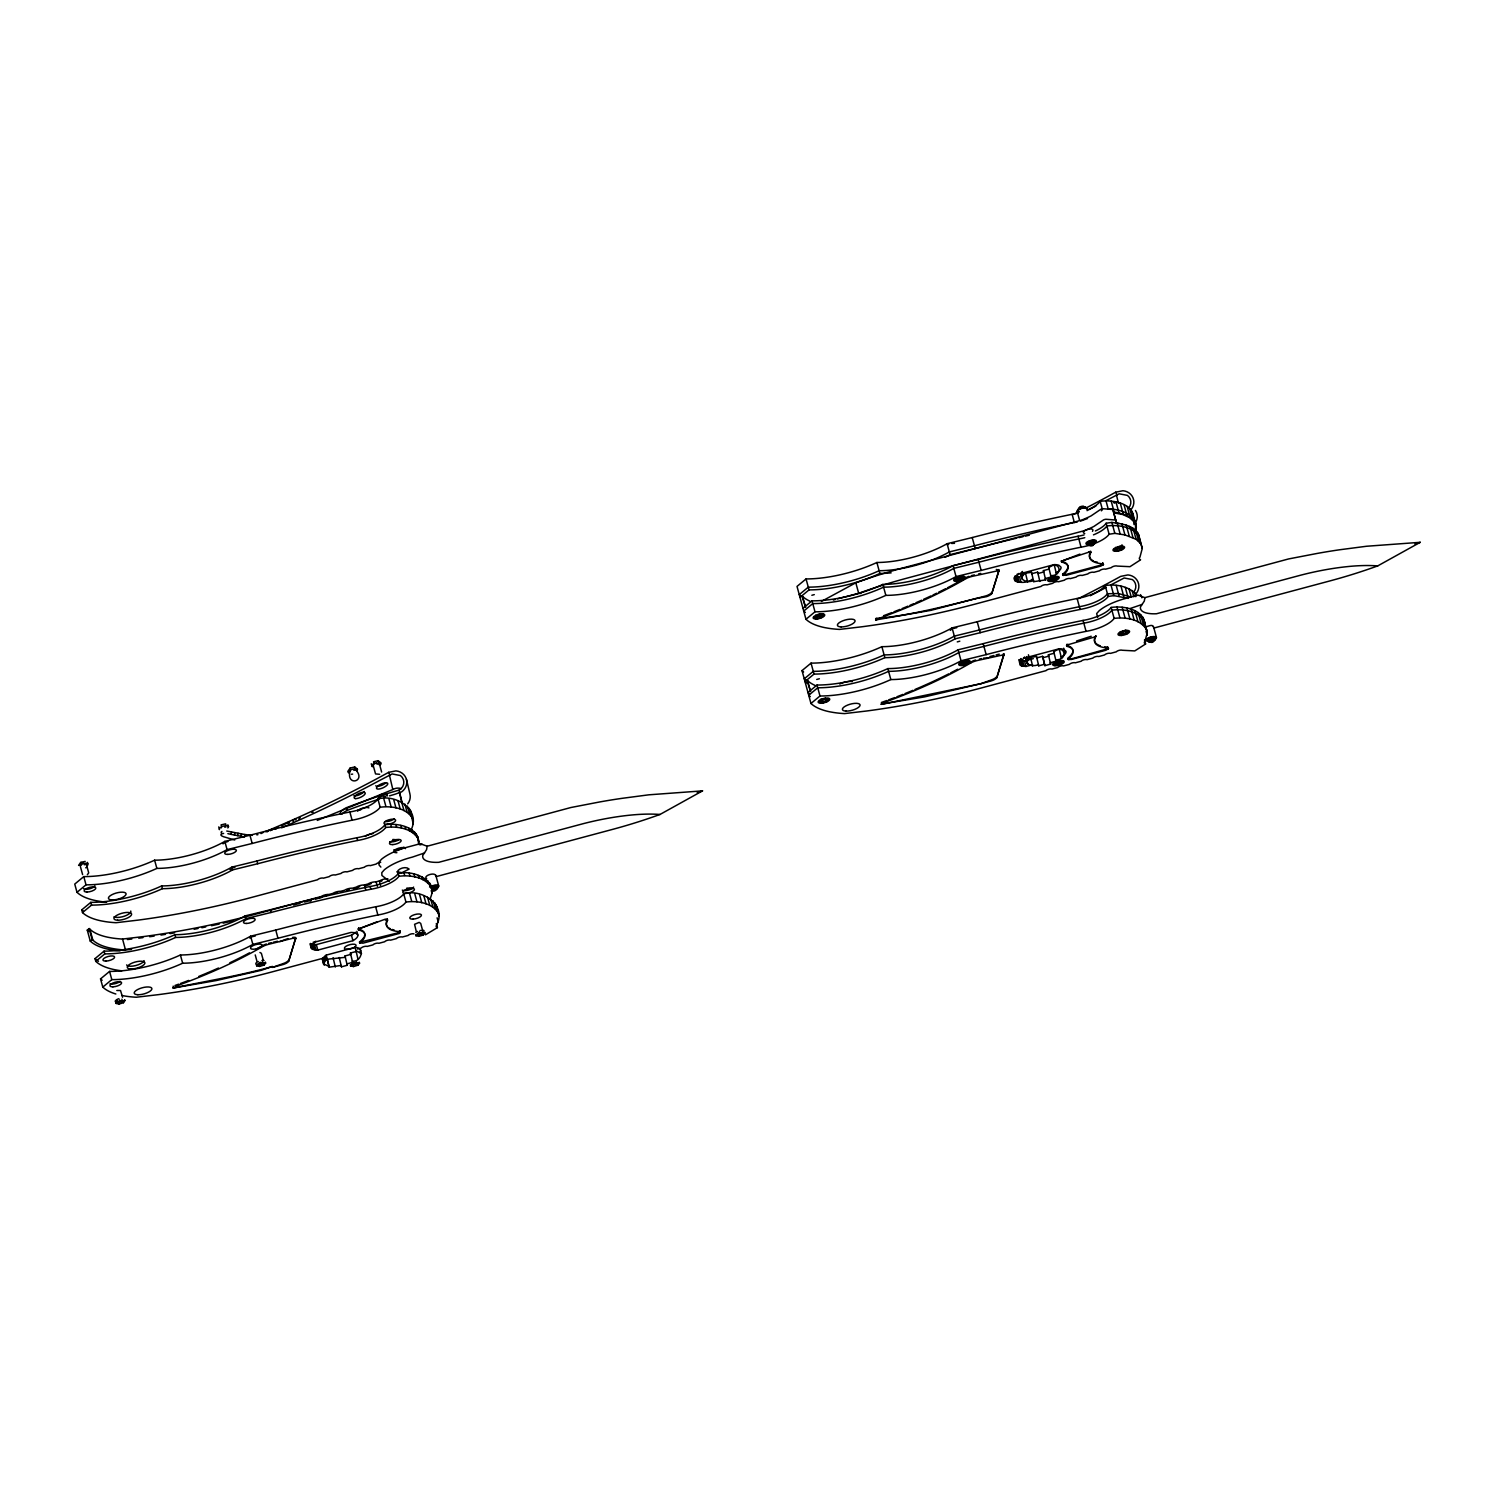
<?xml version="1.0" encoding="UTF-8"?>
<svg xmlns="http://www.w3.org/2000/svg" width="1495" height="1495" viewBox="0 0 1495 1495"><rect width="100%" height="100%" fill="white"/><g stroke="black" fill="none" stroke-linecap="round" stroke-linejoin="round"><path stroke-width="1.5" d="M358.52 929.89L358.763 927.909L358.52 929.89A30.928 10.82 -15.2 0 1 359.678 942.896L363.005 943.158L397.707 933.87C402.304 933.833 397.913 928.75 400.324 932.095M1103.497 564.475L1102.488 563.783A37.45 13.1 -15.2 0 1 1090.21 553.841L1090.939 552.16L1088.547 552.272L1063.468 560.419L1061.693 562.083A30.928 10.82 -15.2 0 1 1062.87 575.07L1066.178 575.332L1100.899 566.044L1103.497 564.475L1102.488 563.783M1096.022 636.571L1068.476 644.607L1066.682 646.27A30.928 10.82 -15.2 0 1 1067.86 659.258L1071.168 659.519L1105.889 650.232L1108.486 648.662L1107.496 647.97A37.45 13.1 -15.2 0 1 1095.2 638.029L1095.779 635.693M410.751 830.398A8.652 3.027 -15.2 0 1 410.994 830.117C421.198 809.972 396.082 793.602 377.917 799.021A25.303 8.858 -15.2 0 1 349.849 811.972A685.401 239.91 -15.2 0 0 249.945 835.238L224.829 841.386A60.529 21.192 -15.2 0 1 154.62 860.186A69.2 24.219 -15.2 0 1 83.776 876.612L74.75 884.087L76.993 892.309A102.295 35.805 -15.2 0 0 96.147 900.7L99.474 901.298A102.295 35.805 -15.2 0 0 106.668 902.176M418.077 838.994L418.712 844.469C420.058 827.277 397.988 822.605 384.925 824.773A25.303 8.858 -15.2 0 1 356.856 837.742A685.401 239.91 -15.2 0 0 256.953 860.989L231.837 867.137A60.529 21.192 -15.2 0 1 161.628 885.937A69.2 24.219 -15.2 0 1 90.784 902.363L81.758 909.857L82.505 912.585A102.295 35.805 -15.2 0 0 101.66 920.976L104.986 921.574A102.295 35.805 -15.2 0 0 116.031 922.714L138.157 920.116A335.889 117.563 -15.2 0 0 253.16 897L317.594 879.751A3.345 1.177 -15.2 0 1 320.36 878.294A3.345 1.177 -15.2 0 1 323.443 878.182L329.292 876.612A3.345 1.177 -15.2 0 1 332.077 875.173A3.345 1.177 -15.2 0 1 335.16 875.042L341.009 873.472A3.345 1.177 -15.2 0 1 343.775 872.033A3.345 1.177 -15.2 0 1 346.877 871.903L352.727 870.333A3.345 1.177 -15.2 0 1 355.492 868.894A3.345 1.177 -15.2 0 1 358.576 868.782L364.444 867.212A3.345 1.177 -15.2 0 1 367.209 865.754A3.345 1.177 -15.2 0 1 370.293 865.642L376.142 864.073A3.345 1.177 -15.2 0 1 380.702 862.335M429.775 899.149C439.978 880.462 412.956 869.436 398.193 873.547A25.303 8.858 -15.2 0 1 370.125 886.498A685.401 239.91 -15.2 0 0 270.221 909.764L245.105 915.912A60.529 21.192 -15.2 0 1 174.896 934.711A69.2 24.219 -15.2 0 1 104.052 951.138L95.026 958.613L95.773 961.36A102.295 35.805 -15.2 0 0 114.928 969.75L118.254 970.348A102.295 35.805 -15.2 0 0 121.768 970.834M115.862 994.007A102.295 35.805 -15.2 0 1 102.781 987.111L100.539 978.889L109.584 971.414A69.2 24.219 -15.2 0 0 180.409 954.987A60.529 21.192 -15.2 0 0 250.618 936.188L275.753 930.039A685.401 239.91 -15.2 0 1 375.637 906.774A25.303 8.858 -15.2 0 0 403.706 893.823C421.889 888.404 446.986 904.774 436.783 924.919A8.652 3.027 -15.2 0 0 437.418 927.629L425.458 934.805M1133.229 518.298C1133.528 502.75 1111.925 499.61 1100.189 501.33A25.303 8.858 -15.2 0 1 1089.407 509.047M1135.565 523.773L1135.434 532.164M1136.2 529.267C1137.863 513.944 1119.998 509.384 1108.131 508.711L1105.908 500.489M1139.19 540.218C1140.517 532.164 1132.5 526.782 1125.679 525.063M1139.938 542.965C1140.236 527.399 1118.634 524.278 1106.898 525.997A25.303 8.858 -15.2 0 1 1093.462 534.855M1137.508 532.482L1142.273 548.441L1139.956 557.093A8.652 3.027 -15.2 0 0 1140.61 559.803L1129.977 566.68L1117.176 566.082A3.345 1.177 -15.2 0 0 1114.093 566.194A3.345 1.177 -15.2 0 0 1111.327 567.633L1105.459 569.203A3.345 1.177 -15.2 0 0 1102.376 569.333A3.345 1.177 -15.2 0 0 1099.61 570.772L1093.761 572.342A3.345 1.177 -15.2 0 0 1090.677 572.473A3.345 1.177 -15.2 0 0 1087.893 573.912L1082.044 575.482A3.345 1.177 -15.2 0 0 1078.96 575.594A3.345 1.177 -15.2 0 0 1076.176 577.051L1070.327 578.621A3.345 1.177 -15.2 0 0 1067.243 578.733A3.345 1.177 -15.2 0 0 1064.477 580.172L1058.61 581.742A3.345 1.177 -15.2 0 0 1055.526 581.873A3.345 1.177 -15.2 0 0 1052.76 583.312L1046.911 584.881A3.345 1.177 -15.2 0 0 1043.828 585.012A3.345 1.177 -15.2 0 0 1041.043 586.451L976.627 603.7A335.889 117.563 -15.2 0 1 861.606 626.816L839.499 629.414A102.295 35.805 -15.2 0 1 828.454 628.274L825.128 627.694A102.295 35.805 -15.2 0 1 805.954 619.285L797.022 586.414L806.048 578.939A69.2 24.219 -15.2 0 0 876.892 562.494A60.529 21.192 -15.2 0 0 947.101 543.713L972.217 537.546A685.401 239.91 -15.2 0 1 1072.121 514.299A25.303 8.858 -15.2 0 0 1078.082 513.028M1136.536 594.748C1129.061 586.208 1115.943 583.928 1105.179 585.517A25.303 8.858 -15.2 0 1 1077.11 598.486A685.401 239.91 -15.2 0 0 977.207 621.733L952.091 627.9A60.529 21.192 -15.2 0 1 881.882 646.681A69.2 24.219 -15.2 0 1 811.037 663.126L802.011 670.601L810.963 703.472A102.295 35.805 -15.2 0 0 830.117 711.882L833.444 712.461A102.295 35.805 -15.2 0 0 844.488 713.601L866.614 711.003A335.889 117.563 -15.2 0 0 981.617 687.887L1046.033 670.638A3.345 1.177 -15.2 0 1 1048.817 669.199A3.345 1.177 -15.2 0 1 1051.901 669.069L1057.75 667.499A3.345 1.177 -15.2 0 1 1060.534 666.06A3.345 1.177 -15.2 0 1 1063.618 665.929L1069.467 664.359A3.345 1.177 -15.2 0 1 1072.233 662.92A3.345 1.177 -15.2 0 1 1075.316 662.808L1081.184 661.238A3.345 1.177 -15.2 0 1 1083.95 659.781A3.345 1.177 -15.2 0 1 1087.033 659.669L1092.882 658.099A3.345 1.177 -15.2 0 1 1095.667 656.66A3.345 1.177 -15.2 0 1 1098.75 656.529L1104.599 654.96A3.345 1.177 -15.2 0 1 1107.384 653.521A3.345 1.177 -15.2 0 1 1110.467 653.39L1116.316 651.82A3.345 1.177 -15.2 0 1 1119.082 650.381A3.345 1.177 -15.2 0 1 1122.166 650.25L1134.78 650.923L1145.6 643.99A8.652 3.027 -15.2 0 1 1144.964 641.28L1147.282 632.609L1143.638 618.893M427.159 846.226L426.58 849.646L422.767 855.476A30.311 10.614 -15.2 0 0 438.764 862.316L583.461 823.614A121.357 42.477 -15.2 0 1 631.862 814.981A102.221 35.787 -15.2 0 1 660.005 814.457L702.538 790.874L648.849 794.817L622.107 798.33A245.516 85.944 -15.2 0 0 599.495 801.993L570.866 807.524L427.159 846.226L420.301 843.703L409.462 846.6A35.712 12.502 -15.2 0 0 381.543 859.214L378.945 862.129L379.02 864.951L380.87 867.1M1144.89 597.645L1144.31 601.083L1140.479 606.914A30.311 10.614 -15.2 0 0 1156.495 613.754L1301.192 575.052A121.357 42.477 -15.2 0 1 1349.593 566.399A102.221 35.787 -15.2 0 1 1377.736 565.895L1420.25 542.311L1366.561 546.254L1339.819 549.749A245.516 85.944 -15.2 0 0 1317.207 553.43L1288.578 558.943L1144.89 597.645L1138.031 595.141L1127.174 598.037A35.712 12.502 -15.2 0 0 1099.274 610.651L1096.657 613.567L1097.666 617.435M397.184 872.052C398.361 868.259 406.023 866.128 408.901 868.913M278.051 827.314L269.343 830.323M231.463 831.949L244.788 834.509L244.451 836.938L231.146 834.378L231.463 831.949L226.735 831.033M234.435 835.051L234.771 832.622M237.761 835.705L238.097 833.276M241.106 836.322L241.424 833.892M435.662 875.603C434.858 871.753 422.468 875.995 426.673 878.649M1090.584 544.909A4.41 1.551 -15.2 0 1 1087.519 543.376A4.41 1.551 -15.2 0 1 1094.172 541.283A4.41 1.551 -15.2 0 1 1093.779 543.9L1093.985 543.414A3.438 1.196 -15.2 0 0 1093.555 541.713A3.438 1.196 -15.2 0 0 1088.846 542.947A3.438 1.196 -15.2 0 0 1089.201 544.61L1092.396 544.685M1153.392 627.022C1152.327 622.144 1142.685 630.684 1145.039 624.405C1143.376 608.951 1123.549 605.681 1111.14 607.437A25.303 8.858 -15.2 0 1 1083.071 620.406A685.401 239.91 -15.2 0 0 983.168 643.654L958.052 649.82A60.529 21.192 -15.2 0 1 887.843 668.601A69.2 24.219 -15.2 0 1 816.999 685.046L807.973 692.521A102.295 35.805 -15.2 0 0 809.58 693.904M416.208 931.198L414.582 924.321L419.179 922.378L420.712 923.424L422.935 931.628M295.804 819.989L296.01 818.924L292.534 820.4L293.468 821.895M324.34 965.135L322.453 959.528L326.172 955.118L355.062 947.381C365.733 947.213 360.986 962.892 352.278 960.986L352.652 962.369L346.877 963.901L347.251 965.284L341.477 966.817L341.103 965.452L329.18 967.172L327.106 958.538L323.425 963.752L328.993 966.499M1021.832 578.397L1020.861 574.173L1022.393 571.482L1023.327 574.921C1017.889 580.826 1030.447 583.274 1033.363 580.266L1033.736 581.648L1045.659 579.91L1043.417 570.604L1049.191 569.053L1048.817 567.689C1059.936 558.85 1063.898 576.08 1050.686 575.631L1051.06 576.995L1045.285 578.546L1045.659 579.91M1027.663 661.07C1024.337 659.837 1026.803 653.988 1027.214 660.584M358.763 928.937L385.131 919.219L387.373 919.033L387.037 921.667A37.45 13.1 -15.2 0 0 399.315 931.609M288.628 961.36L295.767 937.888L288.628 961.36A7.755 2.71 -15.2 0 1 283.34 964.481L272.464 967.396M991.559 592.655A7.755 2.71 -15.2 0 1 986.289 595.776L975.413 598.691L986.532 596.654A7.755 2.71 -15.2 0 0 991.802 593.534L998.959 570.081L996.287 569.464M991.802 593.534L998.996 570.529L972.554 576.285A11.979 4.186 -15.2 0 0 966.275 578.453A245.105 85.794 -15.2 0 1 883.825 616.575L875.771 619.92L930.918 610.352L975.525 598.654M980.645 683.757L991.521 680.842A7.755 2.71 -15.2 0 0 996.791 677.721L1003.874 653.969M996.791 677.721L1003.986 654.717L977.543 660.472A11.979 4.186 -15.2 0 0 971.264 662.64A245.105 85.794 -15.2 0 1 888.815 700.763L880.817 704.201L924.751 696.857L980.851 683.701L881.545 704.369M876.369 618.313C904.232 616.688 944.784 606.409 975.618 598.635M359.921 952.689L360.631 950.129M1027.532 660.005C1024.449 665.985 1035.699 666.695 1038.352 664.453L1038.726 665.836L1044.5 664.285L1042.632 656.342L1036.857 657.875L1036.483 656.511L1030.522 657.37L1027.532 660.005L1026.617 656.585M1095.742 635.823L1094.975 637.15A37.45 13.1 -15.2 0 0 1100.32 645.84M397.128 871.828L401.931 872.669L408.77 869.286M435.792 889.319L435.026 888.123L431.849 889.282M1089.276 544.423L1093.985 543.414M1061.244 560.849L1061.562 561.971L1062.197 560.961M115.862 1002.491L117.414 1000.529L116.124 1003.444L119.058 1004.061L123.543 1002.696L124.832 999.781L123.281 1001.725L115.862 1002.491L116.124 1003.444M256.692 965.826L258.224 963.864L262.709 962.5L265.643 963.116L264.092 965.079L259.607 966.424L256.692 965.826L256.43 964.873L263.83 964.107L265.381 962.145L265.643 963.116M350.596 965.938L352.147 963.976L356.632 962.63L359.548 963.229L358.015 965.191L353.53 966.555L350.596 965.938L350.335 964.985L357.753 964.219L359.286 962.257L359.548 963.229M415.946 935.739L417.497 933.777L421.982 932.413L424.916 933.029L423.365 934.992L418.88 936.337L415.946 935.739L415.685 934.786L423.104 934.02L424.655 932.058L424.916 933.029M814.532 618.089L816.083 616.127L820.568 614.763L823.502 615.379L821.951 617.342L817.466 618.687L814.532 618.089L814.27 617.136L821.689 616.37L823.24 614.408L817.914 614.538M819.279 701.323L822.213 701.921L826.679 700.557L828.23 698.595L828.492 699.567L826.941 701.529L822.474 702.874L819.54 702.276L820.83 699.361L823.166 699.679M819.54 702.276L821.091 700.314L825.558 698.95L828.492 699.567M955.099 580.471L956.37 577.537L955.099 580.471L958.033 581.069L962.5 579.705L964.051 577.743L960.855 576.192L958.725 577.874M954.838 579.499L957.772 580.116L962.238 578.752L963.789 576.79M960.089 664.658L961.378 661.724L960.089 664.658L967.508 663.892L968.779 660.977L965.845 660.379L969.04 661.93M1049.004 580.583L1050.294 577.668L1049.004 580.583L1051.938 581.181L1056.423 579.836L1057.974 577.874L1054.779 576.304L1052.63 577.986M1048.743 579.63L1051.676 580.228L1056.161 578.864L1057.712 576.902M1114.354 550.384L1115.905 548.422L1120.39 547.058L1123.324 547.656L1121.773 549.618L1117.288 550.982L1114.354 550.384L1114.093 549.413L1121.512 548.665L1123.063 546.703L1123.324 547.656M1053.994 664.77L1055.283 661.855L1053.994 664.77L1056.928 665.368L1061.413 664.023L1062.702 661.089M1119.363 634.571L1120.633 631.637L1119.363 634.571L1126.763 633.805L1128.052 630.89L1125.118 630.292L1128.314 631.843M1119.101 633.6L1122.035 634.216L1126.501 632.852L1128.052 630.89M298.832 818.961L300.159 817.728M424.543 852.954L412.321 857.121A35.712 12.502 -15.2 0 0 384.402 869.735L381.804 872.65L381.898 875.472L389.335 881.265M1142.255 604.391L1130.033 608.558M1023.327 574.921L1025.514 573.183L1031.475 572.323L1031.849 573.688L1037.623 572.155L1037.997 573.519L1043.79 571.968L1043.417 570.604M85.196 861.4L80.637 862.465L78.581 865.437M357.193 768.878L354.707 766.972L350.148 768.038L348.092 770.99M387.242 794.649L385.019 793.696L380.459 794.761L378.403 797.732M76.993 892.309L86.019 884.834A69.2 24.219 -15.2 0 0 156.863 868.408A60.529 21.192 -15.2 0 0 227.072 849.608L252.188 843.46A685.401 239.91 -15.2 0 1 352.091 820.194A25.303 8.858 -15.2 0 0 380.16 807.225C391.391 805.749 406.789 807.861 412.751 818.868M82.505 912.585L91.531 905.11A69.2 24.219 -15.2 0 0 162.376 888.684A60.529 21.192 -15.2 0 0 232.585 869.884L257.701 863.736A685.401 239.91 -15.2 0 1 357.604 840.47A25.303 8.858 -15.2 0 0 385.673 827.501C396.904 826.025 412.302 828.137 418.264 839.144L417.516 836.396M119.936 950.951A102.295 35.805 -15.2 0 1 112.742 950.072L109.415 949.474A102.295 35.805 -15.2 0 1 90.261 941.084L87.271 930.133L89.158 928.563L91.457 930.544A99.455 34.815 -15.2 0 0 108.518 937.365L111.751 937.944A99.81 34.946 -15.2 0 0 122.553 939.047L143.613 936.561A333.31 116.666 -15.2 0 0 257.775 913.613L321.07 896.551A5.999 2.093 -15.2 0 1 329.031 894.421L332.768 893.431A5.999 2.093 -15.2 0 1 340.748 891.282L344.485 890.291A5.999 2.093 -15.2 0 1 352.465 888.161L356.202 887.152A5.999 2.093 -15.2 0 1 364.182 885.021L367.919 884.012A5.999 2.093 -15.2 0 1 375.88 881.882L379.618 880.891A5.999 2.093 -15.2 0 1 387.597 878.742L387.878 878.78M90.261 941.084L92.148 939.533L89.158 928.563M95.773 961.36L104.799 953.885A69.2 24.219 -15.2 0 0 175.644 937.44A60.529 21.192 -15.2 0 0 245.853 918.659L270.969 912.492A685.401 239.91 -15.2 0 1 370.872 889.245A25.303 8.858 -15.2 0 0 398.941 876.276C410.172 874.799 425.57 876.911 431.532 887.918M102.781 987.111L111.807 979.636A69.2 24.219 -15.2 0 0 182.652 963.21A60.529 21.192 -15.2 0 0 252.861 944.41L277.977 938.262A685.401 239.91 -15.2 0 1 377.88 914.996A25.303 8.858 -15.2 0 0 405.949 902.046C417.18 900.569 432.578 902.681 438.54 913.669M799.993 597.365L809.038 589.89A69.2 24.219 -15.2 0 0 879.864 573.463A60.529 21.192 -15.2 0 0 891.169 572.847M802.983 608.334L812.009 600.859A69.2 24.219 -15.2 0 0 882.854 584.414A60.529 21.192 -15.2 0 0 953.062 565.633L978.179 559.466A685.401 239.91 -15.2 0 1 1078.082 536.219A25.303 8.858 -15.2 0 0 1084.043 534.948M805.954 619.285L814.999 611.81A69.2 24.219 -15.2 0 0 885.825 595.384A60.529 21.192 -15.2 0 0 956.034 576.584L981.168 570.436A685.401 239.91 -15.2 0 1 1081.053 547.17A25.303 8.858 -15.2 0 0 1089.986 545.077M1125.286 587.423L1128.258 598.374L1113.868 595.627L1108.169 596.486A25.303 8.858 -15.2 0 1 1080.081 609.437A685.401 239.91 -15.2 0 0 980.197 632.703L955.062 638.851A60.529 21.192 -15.2 0 1 884.853 657.65A69.2 24.219 -15.2 0 1 814.028 674.077L805.001 681.552A102.295 35.805 -15.2 0 0 806.609 682.935M810.963 703.472L819.989 695.997A69.2 24.219 -15.2 0 0 890.833 679.571A60.529 21.192 -15.2 0 0 961.042 660.771L986.158 654.623A685.401 239.91 -15.2 0 1 1086.061 631.357A25.303 8.858 -15.2 0 0 1114.13 618.407C1125.361 616.93 1140.76 619.042 1146.721 630.03M354.988 795.938L355.997 795.116A6.186 2.13 -24.3 0 1 362.855 792.275L363.958 792.331A6.017 2.074 -24.3 0 1 364.201 794.985L363.192 795.807A6.186 2.13 -24.3 0 1 356.315 798.592L355.231 798.61M385.99 782.707L384.981 783.529A6.186 2.13 -24.3 0 1 378.104 786.314L377.02 786.314A6.017 2.074 -24.3 0 1 375.806 785.735M1080.025 507.926L1079.876 509.047M1080.586 521.064L1087.556 518.503M1092.49 531.36C1095.872 525.904 1078.269 531.08 1084.753 533.603M359.585 942.28L397.483 932.992L399.987 931.03M1061.45 561.204A30.928 10.82 -15.2 0 1 1062.627 574.192L1065.935 574.454L1100.656 565.166L1102.955 563.073M1068.364 659.706L1105.646 649.353L1108.262 647.802L1107.253 647.092A37.45 13.1 -15.2 0 1 1104.693 646.812M266.914 831.986L268.035 831.145M1068.476 644.607L1066.944 644.27L1066.944 645.298M821.39 601.438L855.813 582.788A206.142 72.152 -15.2 0 1 903.615 567.764L1081.352 520.185A50.55 17.697 -15.2 0 0 1091.051 515.906L1100.75 509.328A3.644 1.271 -15.2 0 1 1103.011 508.73L1112.915 509.515L1116.578 523.343L1119.101 523.437M173.177 986.139L173.383 988.008L216.569 980.496L261.307 970.311L272.445 966.461C240.919 975.6 202.161 981.823 173.383 988.008M296.01 938.767L292.927 938.243L269.362 944.111A11.979 4.186 -15.2 0 0 263.101 946.279A245.105 85.794 -15.2 0 1 180.652 984.401L172.915 987.971M87.345 874.706L88.71 872.949L86.448 864.54M1082.941 507.627C1086.716 504.955 1076.849 506.655 1080.044 508.244M389.541 795.863A211.86 74.152 -15.2 0 1 394.661 794.35L401.613 791.883A12.465 11.68 -13.3 0 0 395.895 770.878L388.663 772.336L378.235 777.998A440.651 151.836 -24.3 0 1 269.362 829.987L265.12 831.743M383.692 794.686A211.86 74.152 -15.2 0 1 399.053 790.126L399.501 789.921A9.512 8.914 -13.3 0 0 400.436 775.55L392.138 773.943L379.394 780.577A440.651 151.836 -24.3 0 1 281.658 827.819M1131.323 509.234A12.465 11.68 -13.3 0 0 1122.932 490.734L1115.718 492.191L1105.272 497.872A440.651 151.836 -24.3 0 1 1085.875 508.076M1106.431 500.433L1119.176 493.798L1127.473 495.406A9.512 8.914 -13.3 0 1 1128.725 507.87M1111.439 584.62L1124.165 577.986L1132.481 579.593A9.512 8.914 -13.3 0 1 1133.715 592.057M263.008 832.622L261.008 833.575M272.408 829.594L271.23 830.155A4.934 1.701 -24.3 0 0 270.184 830.734M86.803 867.287L85.701 867.81M814.289 594.618L811.841 595.272M819.372 678.749L816.718 679.477M959.809 641.187L957.267 641.897M1080.493 507.665L1084.211 507.459M289.488 821.689L281.789 825.838M317.258 820.419L392.83 789.528A9.512 8.914 -13.3 0 1 401.351 788.669M340.449 813.915A13.548 4.747 -15.2 0 1 346.578 807.636L348.933 806.721A211.86 74.152 -15.2 0 1 382.01 795.209M341.925 814.102A13.548 4.747 -15.2 0 1 347.326 810.383L349.68 809.468A211.86 74.152 -15.2 0 1 377.693 799.563M881.359 702.5L886.778 700.538M174.99 985.485L178.596 984.177M1414.943 544.049L1420.25 542.311M697.212 792.612L702.538 790.874M287.75 823.259L289.432 822.698M379.618 774.298L375.544 773.924L373.227 765.533M1079.951 554.103L1063.468 560.419M1076.587 641L1091.219 636.253M376.777 921.929L360.295 928.245M1151.897 641.43C1158.345 639.15 1147.263 639.206 1150.16 641.635M116.797 990.494L120.516 990.512L122.571 997.277M273.865 829.052L275.809 829.258M956.632 578.509L964.051 577.743M1050.555 578.621L1057.974 577.874M961.64 662.696L966.106 661.332M959.827 663.687L967.246 662.939L967.508 663.892M1120.895 632.609L1125.38 631.245M1055.545 662.808L1062.964 662.061M1053.732 663.817L1061.151 663.051L1061.413 664.023M119.507 999.893L119.768 1000.865M117.675 1001.482L125.094 1000.734M353.96 962.388L354.222 963.359M419.889 844.955L422.188 844.283M833.35 600.074L835.331 599.495M837.574 598.86L858.672 593.309A206.142 72.152 -15.2 0 1 906.475 578.285L1084.23 530.706A50.55 17.697 -15.2 0 0 1093.91 526.427L1103.609 519.849A3.644 1.271 -15.2 0 1 1105.87 519.251L1115.793 520.036M1056.143 572.865A15.156 5.307 -15.2 0 0 1061.02 567.166L1058.927 565.278A15.156 5.307 -15.2 0 0 1054.181 564.605L1019.048 574.005C1004.659 582.396 1026.953 585.031 1031.98 579.331M1056.068 661.182L1053.807 651.876C1064.926 643.018 1068.906 660.267 1055.694 659.818L1056.068 661.182L1050.275 662.733L1050.649 664.098L1044.874 665.649L1044.5 664.285M1032.578 664.696L1026 666.471L1021.253 665.798L1018.73 659.8L1024.505 660.977L1033.288 658.641M1050.649 664.098L1048.406 654.791L1054.181 653.24L1053.807 651.876M1044.874 665.649L1043.005 657.707L1048.78 656.155L1048.406 654.791M1154.009 628.012L1329.933 580.92A206.142 72.152 -15.2 0 0 1377.736 565.895M996.548 676.843A7.755 2.71 -15.2 0 1 991.278 679.963L980.757 683.72M293.487 905.017L300.14 903.223M304.588 902.046L311.259 900.252M315.688 899.074L322.359 897.28M353.586 888.927L357.492 887.88M365.303 885.787L369.209 884.741M436.297 876.575L612.221 829.482A206.142 72.152 -15.2 0 0 660.005 814.457M356.838 931.348L357.828 934.992A15.156 5.307 -15.2 0 1 352.951 940.691L317.818 950.11L313.072 949.437L311.595 943.962L316.323 944.616L351.475 935.216A15.156 5.307 -15.2 0 0 355.343 932.245M288.385 960.481A7.755 2.71 -15.2 0 1 283.116 963.602L272.576 967.358M324.546 957.846L273.454 971.526A335.889 117.563 -15.2 0 1 158.433 994.642L136.307 997.24A102.295 35.805 -15.2 0 1 125.262 996.1L121.936 995.502M357.38 949.045L361.285 947.998A3.345 1.177 -15.2 0 1 364.07 946.559A3.345 1.177 -15.2 0 1 367.153 946.428L373.002 944.877A3.345 1.177 -15.2 0 1 375.768 943.42A3.345 1.177 -15.2 0 1 378.852 943.308L384.72 941.738A3.345 1.177 -15.2 0 1 387.485 940.28A3.345 1.177 -15.2 0 1 390.569 940.168L396.437 938.598A3.345 1.177 -15.2 0 1 399.202 937.159A3.345 1.177 -15.2 0 1 402.286 937.029L408.135 935.459A3.345 1.177 -15.2 0 1 410.919 934.02A3.345 1.177 -15.2 0 1 414.003 933.889M329.18 967.172L327.293 959.229L345.364 957.323L345.009 955.959L350.783 954.408L350.409 953.044L356.184 951.493L355.062 947.381M989.858 656.567L994.007 655.483M287.918 938.58L279.845 941.607M945.158 557.299A60.529 21.192 -15.2 0 0 950.072 554.664L975.207 548.515A685.401 239.91 -15.2 0 1 1016.843 538.144M996.1 654.941L999.277 654.137M971.208 575.687A11.979 4.186 -15.2 0 1 972.311 575.407L974.404 574.902M268.577 943.364A11.979 4.186 -15.2 0 1 269.137 943.233L271.23 942.728M979.393 659.089L981.486 658.585M273.323 942.224L277.509 941.233M978.59 573.893L980.683 573.407M983.579 658.08L988.008 657.968M311.857 812.439L313.146 812.121M380.627 762.618L378.123 760.693L373.582 761.759L373.843 762.712M83.328 862.858L80.637 862.465M1093.536 560.943A37.45 13.1 -15.2 0 1 1089.967 552.963L1090.565 551.206L1088.547 552.272M385.374 920.098L387.84 920.21M292.684 937.365L295.188 937.29M310.1 900.831L311.371 900.588M256.822 834.883L257.944 834.677M1095.368 530.968A25.303 8.858 -15.2 0 0 1106.15 523.25L1111.869 522.409L1121.96 523.96L1124.95 534.911L1136.088 539.303L1140.498 543.451M1092.901 544.124A25.303 8.858 -15.2 0 0 1109.122 534.22L1114.84 533.379L1124.95 534.911M377.226 764.038L378.422 763.87M353.81 770.299L354.988 770.131M351.4 774.279L352.652 774.111M384.122 797.041L385.299 796.872M224.736 827.165L225.913 826.997M84.299 864.745L85.477 864.577M138.736 938.169L142.922 937.645M127.411 939.533L131.803 939.047M92.148 939.533L94.447 941.495A99.455 34.815 -15.2 0 0 111.508 948.316L114.741 948.895A99.81 34.946 -15.2 0 0 125.524 950.016L131.56 949.344M252.393 835.387L244.788 834.509M1112.915 509.515L1113.7 512.822L1122.801 514.542L1129.603 517.681L1133.939 521.774L1134.032 524.596M1016.264 581.611L1014.769 576.136L1019.515 576.808L1020.992 582.284M392.793 839.461L397.371 839.816M406.864 888.049L412.826 888.516M436.204 889.076C428.43 888.908 435.082 893.393 436.204 889.076A4.41 1.551 -15.2 0 0 437.287 886.554A4.41 1.551 -15.2 0 0 431.345 887.544M259.924 952.464L261.363 953.305L263.12 959.659M1135.751 523.923C1132.107 515.719 1122.166 513.533 1114.167 512.075L1111.196 501.124M227.857 833.668L231.146 834.378M234.734 840.003L223.502 836.714A5.905 1.944 7.7 0 1 223.633 833.425M1121.437 523.867L1126.258 525.156L1129.23 536.107M357.828 934.992L355.735 933.104A15.156 5.307 -15.2 0 0 351.007 932.431L315.856 941.831C313.072 942.84 308.362 947.68 313.072 949.437M1129.36 526.502L1136.798 532.295M387.373 919.033L386.794 920.789A37.45 13.1 -15.2 0 0 387.71 926.993M1020.225 665.294L1019.478 662.135L1024.038 658.192L1059.17 648.793A15.156 5.307 -15.2 0 1 1063.917 649.465L1066.01 651.353A15.156 5.307 -15.2 0 1 1061.132 657.053M1021.814 576.341L1020.898 574.977M358.071 928.806L358.277 929.03A30.928 10.82 -15.2 0 1 364.275 936.524M1144.479 621.808C1138.517 610.82 1123.119 608.708 1111.888 610.184A25.303 8.858 -15.2 0 1 1083.819 623.153A685.401 239.91 -15.2 0 0 983.916 646.401L958.8 652.549A60.529 21.192 -15.2 0 1 888.591 671.348A69.2 24.219 -15.2 0 1 817.746 687.775L808.72 695.268A102.295 35.805 -15.2 0 0 810.327 696.633M1115.718 492.191L1116.858 494.752M388.663 772.336L389.821 774.896M1063.711 648.213L1064.963 652.381M361.566 953.548L355.997 950.82L358.052 959.454M82.617 874.612L80.3 866.222M1132.687 512.785L1136.312 526.52M1138.648 534.705L1142.273 548.441M1131.547 510.561L1134.537 521.531M1133.789 520.353L1134.911 524.465M1129.659 508.375L1132.649 519.344M1135.639 530.295L1138.611 541.265M1127.155 506.413L1130.127 517.382M1133.117 528.333L1136.088 539.303M1124.016 504.693L1126.987 515.663M1129.977 526.614L1132.967 537.583M1120.297 503.236L1123.268 514.187M1153.467 626.498L1156.439 637.468M1115.999 502.04L1118.989 512.991M1144.292 621.658L1147.282 632.609M1117.157 523.044L1120.147 533.995M1142.498 616.669L1145.488 627.638M1146.048 631.264L1147.17 635.375M1113.7 512.822L1116.578 523.343M1134.668 592.562L1135.77 596.673M1140.629 614.482L1143.6 625.452M1121.512 548.665L1121.773 549.618M1120.129 546.105L1120.39 547.058M1132.145 590.6L1133.827 596.767M1138.106 612.52L1141.096 623.49M1144.479 639.879L1145.6 643.99M1111.869 522.409L1114.84 533.379M1118.148 547.749L1117.886 546.778L1117.998 547.787M1129.005 588.88L1131.248 597.103L1118.428 593.534L1107.421 593.739A25.303 8.858 -15.2 0 1 1079.353 606.708A685.401 239.91 -15.2 0 0 979.449 629.956L954.333 636.122A60.529 21.192 -15.2 0 1 884.124 654.903A69.2 24.219 -15.2 0 1 813.28 671.33L804.254 678.823A102.295 35.805 -15.2 0 0 805.861 680.206M1134.967 610.801L1137.957 621.77M1117.027 550.029L1117.288 550.982M1115.644 547.45L1115.905 548.422M1131.248 609.343L1134.238 620.294M1100.189 501.33L1102.413 509.552A25.303 8.858 -15.2 0 1 1101.385 510.841M1106.15 523.25L1109.122 534.22M1120.988 586.227L1123.978 597.178M1126.968 608.147L1129.94 619.098M1116.186 585.311L1119.176 596.262M1122.147 607.232L1125.137 618.183M1126.501 632.852L1126.763 633.805M1110.897 584.676L1113.868 595.627M1116.858 606.596L1119.848 617.547M1122.876 630.965L1122.988 631.974M1102.656 562.961L1103.16 564.96M1122.035 634.216L1122.296 635.169M1105.179 585.517L1108.169 596.486M1111.14 607.437L1114.13 618.407M1091.032 552.384L1090.808 552.085M1077.091 511.215L1079.483 519.98M1072.121 514.299L1074.344 522.521A25.303 8.858 -15.2 0 0 1077.316 521.961M1078.082 536.219L1081.053 547.17M1108.15 647.41L1108.486 648.662M1107.646 647.148L1108.15 649.148M1077.11 598.486L1080.081 609.437M1083.071 620.406L1086.061 631.357M1062.926 574.566L1063.375 575.519M1062.627 574.192L1063.02 575.332M1056.161 578.864L1056.423 579.836M1054.779 576.304L1055.04 577.257M1052.536 576.977L1052.798 577.948M1051.676 580.228L1051.938 581.181M1059.768 660.491L1060.03 661.444M1057.526 661.164L1057.638 662.173M1056.666 664.415L1056.928 665.368M1021.608 572.398L1022.543 575.818M1021.291 572.959L1022.225 576.397M1021.104 573.295L1022.038 576.734M1020.861 574.173L1022.15 579.126M1042.632 656.342L1043.005 657.707M1017.684 576.734L1019.179 582.209M1016.095 576.509L1017.59 581.985M1014.245 577.444L1015.236 581.106M1028.41 654.773L1029.345 658.192M1026.093 657.482L1027.738 663.948M1025.85 658.342L1027.158 663.313M1024.505 660.977L1026 666.471M998.585 569.558L999.202 570.959M1022.673 660.921L1024.168 666.396M1021.085 660.697L1022.58 666.172M1019.758 660.323L1021.253 665.798M972.217 537.546L975.207 548.515M978.179 559.466L981.168 570.436M1003.762 653.838L1004.192 655.128M1003.369 653.651L1003.818 654.623M966.275 578.453L966.032 577.593A245.105 85.794 -15.2 0 1 959.472 581.331M977.207 621.733L980.197 632.703M983.168 643.654L986.158 654.623M962.238 578.752L962.5 579.705M960.855 576.192L961.117 577.145M958.613 576.864L958.874 577.836M957.772 580.116L958.033 581.069M947.101 543.713L950.072 554.664M953.062 565.633L956.034 576.584M971.507 661.556A11.979 4.186 -15.2 0 0 971.04 661.762L971.264 662.64M963.602 661.052L963.714 662.061M962.761 664.303L963.023 665.256M952.091 627.9L955.062 638.851M958.052 649.82L961.042 660.771M876.892 562.494L879.864 573.463M882.854 584.414L885.825 595.384M876.107 618.425L876.556 620.182M875.902 618.556L876.313 620.182M875.603 618.818L875.939 620.089M881.882 646.681L884.853 657.65M887.843 668.601L890.833 679.571M855.813 582.788L858.672 593.309A102.221 35.787 -15.2 0 0 860.802 593.459M823.24 614.408L823.502 615.379M821.689 616.37L821.951 617.342M820.306 613.81L820.568 614.763M817.204 617.734L817.466 618.687M806.048 578.939L809.038 589.89M812.009 600.859L814.999 611.81M815.822 615.174L816.083 616.127M802.591 596.43L805.581 607.381L801.881 595.814L804.179 597.794A99.455 34.815 -15.2 0 0 810.234 601.289M826.679 700.557L826.941 701.529M825.296 697.997L825.558 698.95M822.213 701.921L822.474 702.874M811.037 663.126L814.028 674.077M816.999 685.046L819.989 695.997M820.923 699.454A6.055 2.13 -15.2 0 0 821.073 703.211A6.055 2.13 -15.2 0 0 829.818 699.212A6.055 2.13 -15.2 0 0 820.923 699.454L821.091 700.314M807.599 680.617L810.57 691.568L806.87 680.001L809.169 681.982A99.455 34.815 -15.2 0 0 815.223 685.476M435.736 875.061L438.726 886.03M413.311 821.446L410.415 810.458L413.199 824.193M417.423 836.228L418.824 841.722M432.092 890.497L430.691 885.003L431.345 887.768M436.204 905.279L439.1 916.248M409.275 808.253L411.517 816.476M416.283 834.004L417.03 836.751M429.551 882.779L430.298 885.526M435.082 903.055L437.306 911.277M431.98 893.244L431.233 890.515A3.438 1.196 -15.2 0 0 434.241 890.329M407.406 806.067L409.63 814.27M414.414 831.818L415.161 834.546M427.682 880.592L428.43 883.321M433.195 900.868L435.437 909.091M437.101 917.799L438.222 921.892M404.883 804.104L407.126 812.308M411.891 829.856L412.639 832.584M425.159 878.63L425.907 881.359M430.672 898.906L432.915 907.129M436.297 923.518L437.418 927.629M399.053 790.126L402.23 803.207M401.744 802.366L403.986 810.589M408.752 828.137L409.499 830.865M422.02 876.911L422.767 879.639M427.551 897.187L429.775 905.391M398.025 800.909L400.249 809.131M405.033 826.66L405.78 829.407M418.301 875.435L419.048 878.182M423.814 895.711L426.056 903.933M393.727 799.713L395.969 807.935M400.735 825.464L401.482 828.211M414.022 874.239L414.769 876.986M419.534 894.515L421.777 902.737M379.394 763.833L381.617 772.037M388.924 798.797L391.167 807.02M395.932 824.549L396.68 827.296M409.2 873.323L409.948 876.07M414.732 893.599L416.955 901.821M378.123 760.693L378.384 761.665M385.019 793.696L385.28 794.649M423.104 934.02L423.365 934.992M383.636 798.162L385.878 806.384M390.643 823.932L391.391 826.66M403.912 872.706L404.659 875.435M409.424 892.982L411.667 901.186M419.74 933.104L419.478 932.132L417.497 933.777M419.329 932.189L419.59 933.142M380.459 794.761L380.72 795.714M418.619 935.384L418.88 936.337M371.265 763.758L371.526 764.73M377.917 799.021L380.16 807.225M384.925 824.773L385.673 827.501M398.193 873.547L398.941 876.276M403.706 893.823L405.949 902.046M355.959 770.112C366.144 781.268 346.784 786.688 349.793 771.794M399.782 930.899L400.324 932.301M354.707 766.972L354.969 767.925M399.464 930.787L399.987 932.787M350.148 768.038L350.409 768.991M379.394 881.06L380.59 885.432M376.161 881.919L377.357 886.311M349.849 811.972L352.091 820.194M356.856 837.742L357.604 840.47M370.125 886.498L370.872 889.245M375.637 906.774L377.88 914.996M346.578 807.636L347.326 810.383M364.462 885.059L365.64 889.432M359.996 943.27L359.435 942.018A30.928 10.82 -15.2 0 0 363.528 937.851M351.475 935.216L352.951 940.691M357.753 964.219L358.015 965.191M356.371 961.659L356.632 962.63M353.268 965.583L353.53 966.555M351.886 963.023L352.147 963.976M326.172 955.118L327.293 959.229M325.013 955.94L325.947 959.36M323.985 956.856L324.92 960.276M323.2 957.753L324.135 961.192M322.883 958.332L323.817 961.752M322.696 958.669L323.63 962.089M322.453 959.528L323.742 964.499M316.323 944.616L317.818 950.11M314.511 944.56L315.987 950.035M312.904 944.335L314.399 949.811M310.568 943.438L312.044 948.933M309.988 943.887L311.352 948.278M249.945 835.238L252.188 843.46M256.953 860.989L257.701 863.736M270.221 909.764L270.969 912.492M275.753 930.039L277.977 938.262M263.101 946.279L262.858 945.401A245.105 85.794 -15.2 0 1 256.28 949.157M227.857 824.792L228.118 825.745M225.894 824.792L225.633 823.838L221.073 824.885L221.335 825.857M263.83 964.107L264.092 965.079M262.447 961.547L262.709 962.5M260.317 963.229L260.205 962.219L258.224 963.864M259.345 965.471L259.607 966.424M224.829 841.386L227.072 849.608M231.837 867.137L232.585 869.884M245.105 915.912L245.853 918.659M250.618 936.188L252.861 944.41M256.934 961.266L255.234 954.913M218.756 826.903L219.017 827.856M154.62 860.186L156.863 868.408M161.628 885.937L162.376 888.684M174.896 934.711L175.644 937.44M180.409 954.987L182.652 963.21M122.553 939.047L125.524 950.016M87.42 862.353L87.682 863.306M123.281 1001.725L123.543 1002.696M121.899 999.165L122.16 1000.136M118.796 1003.089L119.058 1004.061M83.776 876.612L86.019 884.834M90.784 902.363L91.531 905.11M104.052 951.138L104.799 953.885M109.584 971.414L111.807 979.636M89.868 929.18L92.858 940.149M1116.466 494.976L1118.409 503.217M1054.405 565.446L1056.46 574.08M1048.817 567.689L1051.06 576.995M1059.394 649.634L1061.469 658.267M1037.623 572.155L1039.885 581.462M1031.475 572.323L1033.736 581.648M1025.514 573.183L1027.588 581.817M1036.483 656.511L1038.726 665.836M1030.522 657.37L1032.578 666.004M406.453 779.325L409.873 793.789A12.465 11.68 -13.3 0 1 407.705 803.843M399.557 792.929L401.987 803.263M389.429 775.12L392.83 789.528M350.409 953.044L352.652 962.369M345.009 955.959L347.251 965.284M339.216 957.51L341.477 966.817M333.067 957.678L335.328 967.003M436.297 905.447L436.858 908.044M1092.714 544.946A3.438 1.196 -15.2 0 1 1088.304 544.685A3.438 1.196 -15.2 0 1 1093.312 542.573A3.438 1.196 -15.2 0 1 1093.48 544.61M1088.865 544.572A5.382 1.887 -15.2 0 1 1086.902 542.143A5.382 1.887 -15.2 0 1 1094.882 540.031A5.382 1.887 -15.2 0 1 1094.078 543.19M1089.276 544.161A4.41 1.551 -15.2 0 1 1087.669 542.18A4.41 1.551 -15.2 0 1 1094.19 540.442A4.41 1.551 -15.2 0 1 1093.536 543.021M1079.072 509.141A3.438 1.196 -15.2 0 1 1081.819 507.777M1082.698 507.59A3.438 1.196 -15.2 0 1 1084.249 507.515M1078.699 509.234A3.438 1.196 -15.2 0 1 1081.576 506.917A3.438 1.196 -15.2 0 1 1085.108 507.534M1078.904 512.112A5.382 1.887 -15.2 0 1 1080.586 508.412A5.382 1.887 -15.2 0 1 1087.444 508.991M1078.773 511.57A4.41 1.551 -15.2 0 1 1081.446 508.487A4.41 1.551 -15.2 0 1 1086.51 509.141M1078.53 510.692A4.41 1.551 -15.2 0 1 1081.203 507.609A4.41 1.551 -15.2 0 1 1086.267 508.263M431.476 888.946A3.438 1.196 -15.2 0 1 436.484 887.75A3.438 1.196 -15.2 0 1 435.867 889.749M431.233 888.067A3.438 1.196 -15.2 0 1 436.241 886.871A3.438 1.196 -15.2 0 1 435.624 888.871M429.551 887.077A5.382 1.887 -15.2 0 1 437.829 885.283A5.382 1.887 -15.2 0 1 435.251 888.834M431.102 886.666A4.41 1.551 -15.2 0 1 437.045 885.675A4.41 1.551 -15.2 0 1 435.923 888.161M228.305 827.333A4.915 1.719 -15.2 0 1 227.745 827.894M219.522 829.613A4.915 1.719 -15.2 0 1 219.055 828.809M219.877 827.744A4.915 1.719 -15.2 0 1 220.699 827.202M221.746 826.716A4.915 1.719 -15.2 0 1 225.371 825.763M226.493 825.707A4.915 1.719 -15.2 0 1 227.427 825.801M228.1 826.025A4.915 1.719 -15.2 0 1 228.567 826.828M220.998 828.006A3.196 1.121 -15.2 0 1 221.41 827.651M422.636 932.282A3.196 1.121 -15.2 0 1 422.188 932.637M423.141 932.936A4.915 1.719 -15.2 0 1 422.151 933.441M415.778 932.469A4.915 1.719 -15.2 0 1 417.553 931.422M419.964 930.637A4.915 1.719 -15.2 0 1 421.179 930.413M422.319 930.32A4.915 1.719 -15.2 0 1 424.038 930.581M221.877 833.332A5.905 1.944 7.7 0 1 221.951 831.444M355.436 798.517A6.017 2.074 -24.3 0 1 355.193 795.845M357.716 811.243A6.055 2.13 -15.2 0 1 362.612 808.141A6.055 2.13 -15.2 0 1 368.91 807.898M360.762 809.879A6.055 2.13 -15.2 0 1 358.277 809.804M364.145 791.453A6.017 2.074 -24.3 0 1 363.453 792.238L362.444 793.079A6.186 2.13 -24.3 0 1 355.567 795.845L354.483 795.863A6.017 2.074 -24.3 0 1 353.904 795.583M88.878 931.497A102.295 35.805 -15.2 0 1 87.271 930.133M232.809 920.901A335.889 117.563 -15.2 0 1 223.129 923.144M219.26 924.022A335.889 117.563 -15.2 0 1 211.524 925.723M205.731 926.937A335.889 117.563 -15.2 0 1 201.862 927.741M198.013 928.507A335.889 117.563 -15.2 0 1 194.163 929.255M174.635 932.843A335.889 117.563 -15.2 0 1 170.056 933.609M165.496 934.356A335.889 117.563 -15.2 0 1 160.955 935.066M154.172 936.094A335.889 117.563 -15.2 0 1 149.649 936.73M335.142 893.356A3.345 1.177 -15.2 0 1 336.842 892.702M323.948 896.234A3.345 1.177 -15.2 0 1 326.919 895.561M358.127 887.339A3.345 1.177 -15.2 0 1 359.66 886.61M369.844 884.199A3.345 1.177 -15.2 0 1 371.377 883.489M381.188 881.34A3.345 1.177 -15.2 0 1 381.991 880.798M346.859 890.216A3.345 1.177 -15.2 0 1 349.176 889.432M94.914 885.9A6.055 2.13 -15.2 0 1 89.308 888.89A6.055 2.13 -15.2 0 1 83.57 888.665M223.035 843.853A6.055 2.13 -15.2 0 1 223.914 843.18M225.072 842.545A6.055 2.13 -15.2 0 1 227.969 841.498M394.362 818.681A6.055 2.13 -15.2 0 1 385.243 821.577M365.397 836.434A6.017 2.112 -15.2 0 1 373.171 833.575M413.61 887.077A6.055 2.13 -15.2 0 1 408.322 890.123A6.055 2.13 -15.2 0 1 402.304 890.104M98.483 961.285A102.295 35.805 -15.2 0 1 95.026 958.613M144.099 960.631A9.101 3.177 -15.2 0 1 135.54 965.583A9.101 3.177 -15.2 0 1 126.627 964.91M315.856 941.215A3.027 1.065 -15.2 0 1 313.109 942.242M120.142 981.374A6.055 2.13 -15.2 0 1 109.976 983.841M249.702 937.982A6.055 2.13 -15.2 0 1 250.88 937.346M252.263 936.767A6.055 2.13 -15.2 0 1 255.29 935.982M102.146 980.271A102.295 35.805 -15.2 0 1 100.539 978.889M394.194 930.039A37.45 13.1 -15.2 0 1 392.138 929.46M390.363 928.769A37.45 13.1 -15.2 0 1 388.887 927.947M249.497 952.857A245.105 85.794 -15.2 0 1 229.8 962.799M218.476 968.031A245.105 85.794 -15.2 0 1 198.816 976.403M188.669 980.421A245.105 85.794 -15.2 0 1 180.409 983.523M263.811 944.971A11.979 4.186 -15.2 0 1 266.39 943.999M230.043 869.623A6.055 2.13 -15.2 0 1 230.921 868.931M233.463 867.717A6.055 2.13 -15.2 0 1 234.977 867.249M399.034 839.648A6.055 2.13 -15.2 0 1 389.728 841.685M83.365 911.221A102.295 35.805 -15.2 0 1 81.758 909.857M130.775 911.016A9.101 3.177 -15.2 0 1 124.533 916.136A9.101 3.177 -15.2 0 1 113.994 916.809M404.061 847.179A6.055 2.13 -15.2 0 1 393.895 849.739M396.885 852.711A6.055 2.13 -15.2 0 1 396.437 849.029A6.055 2.13 -15.2 0 1 405.463 848.655M357.38 770.467A4.915 1.719 -15.2 0 1 356.819 771.028M349.269 772.971A4.915 1.719 -15.2 0 1 348.129 771.943M348.372 771.439A4.915 1.719 -15.2 0 1 348.933 770.878M349.774 770.336A4.915 1.719 -15.2 0 1 354.446 768.897M355.567 768.86A4.915 1.719 -15.2 0 1 357.567 769.514M349.83 771.495A3.196 1.121 -15.2 0 1 350.484 770.785M80.562 865.586A3.196 1.121 -15.2 0 1 81.571 864.876M87.869 864.914A4.915 1.719 -15.2 0 1 87.308 865.455M79.441 865.325A4.915 1.719 -15.2 0 1 86.99 863.381M87.663 863.605A4.915 1.719 -15.2 0 1 88.055 863.942M383.692 796.424A3.196 1.121 -15.2 0 1 385.71 796.405M378.908 799.47A4.915 1.719 -15.2 0 1 380.085 797.078M381.113 796.573A4.915 1.719 -15.2 0 1 383.542 795.826M386.794 795.658A4.915 1.719 -15.2 0 1 387.485 795.882M355.492 963.49A3.196 1.121 -15.2 0 1 354.707 963.733M256.411 964.35A4.915 1.719 -15.2 0 1 256.505 962.556M257.289 962.014A4.915 1.719 -15.2 0 1 258.299 961.509M261.924 960.5A4.915 1.719 -15.2 0 1 264.036 960.463M260.803 963.621A3.196 1.121 -15.2 0 1 259.214 963.864M115.862 1001.986A4.915 1.719 -15.2 0 1 115.956 1000.174M116.741 999.632A4.915 1.719 -15.2 0 1 118.909 998.679M121.039 1000.996A3.196 1.121 -15.2 0 1 120.254 1001.239M373.488 764.879A3.196 1.121 -15.2 0 1 373.918 764.524M375.992 763.609A3.196 1.121 -15.2 0 1 379.207 763.59M380.59 762.899A4.915 1.719 -15.2 0 1 379.412 765.29M372.703 766.692A4.915 1.719 -15.2 0 1 371.62 766.131M371.806 765.16A4.915 1.719 -15.2 0 1 376.665 762.824M378.983 762.581A4.915 1.719 -15.2 0 1 379.917 762.674M823.203 613.697A4.915 1.719 -15.2 0 1 823.016 614.183M821.745 615.286A4.915 1.719 -15.2 0 1 820.736 615.79M817.111 616.8A4.915 1.719 -15.2 0 1 815.971 616.874M1054.629 577.817A3.196 1.121 -15.2 0 1 1053.115 578.378M1056.199 577.78A4.915 1.719 -15.2 0 1 1055.208 578.285M1051.583 579.294A4.915 1.719 -15.2 0 1 1050.443 579.369M962.089 576.341A3.196 1.121 -15.2 0 1 962.032 576.659M960.724 577.705A3.196 1.121 -15.2 0 1 959.211 578.247M962.294 577.649A4.915 1.719 -15.2 0 1 961.285 578.173M1084.791 537.695A25.303 8.858 -15.2 0 1 1078.829 538.966A685.401 239.91 -15.2 0 0 978.926 562.213L953.81 568.362A60.529 21.192 -15.2 0 1 883.601 587.161A69.2 24.219 -15.2 0 1 812.757 603.588L803.731 611.081A102.295 35.805 -15.2 0 0 805.338 612.445M1074.344 522.521A685.401 239.91 -15.2 0 0 974.46 545.768L949.325 551.935A60.529 21.192 -15.2 0 1 879.116 570.716A69.2 24.219 -15.2 0 1 808.29 587.143L799.246 594.636A102.295 35.805 -15.2 0 0 800.853 596.019M1018.917 537.639A685.401 239.91 -15.2 0 1 1023.085 536.668M1025.159 536.182A685.401 239.91 -15.2 0 1 1029.326 535.21M947.344 544.853A6.055 2.13 -15.2 0 1 948.727 544.292M951.773 543.507A6.055 2.13 -15.2 0 1 954.483 543.376M1095.891 506.039A440.651 151.836 -24.3 0 1 1087.033 510.636M1113.532 502.638A6.017 2.074 -24.3 0 1 1114.747 503.236M1078.755 511.72A440.651 151.836 -24.3 0 1 1073.373 514.429M1135.471 510.449A12.465 11.68 -13.3 0 1 1134.742 523.698M1019.048 573.407A3.027 1.065 -15.2 0 1 1017.048 574.267M1097.386 562.213A37.45 13.1 -15.2 0 1 1095.33 561.653M957.79 582.265A245.105 85.794 -15.2 0 1 947.456 587.797M945.681 588.694A245.105 85.794 -15.2 0 1 938.505 592.3M936.674 593.197A245.105 85.794 -15.2 0 1 932.992 594.973M931.123 595.851A245.105 85.794 -15.2 0 1 923.574 599.346M921.667 600.205A245.105 85.794 -15.2 0 1 915.856 602.765M913.912 603.625A245.105 85.794 -15.2 0 1 909.988 605.288M908.007 606.129A245.105 85.794 -15.2 0 1 902.008 608.596M899.99 609.399A245.105 85.794 -15.2 0 1 893.898 611.81M891.842 612.595A245.105 85.794 -15.2 0 1 883.582 615.697M966.518 577.369A11.979 4.186 -15.2 0 1 969.04 576.36M1121.698 545.021A4.915 1.719 -15.2 0 1 1122.446 545.226M1126.557 631.75A4.915 1.719 -15.2 0 1 1125.548 632.273M1121.923 633.282A4.915 1.719 -15.2 0 1 1120.783 633.357M1150.029 641.168A3.438 1.196 -15.2 0 1 1148.777 639.636A3.438 1.196 -15.2 0 1 1153.86 638.29A3.438 1.196 -15.2 0 1 1153.355 640.29M1152.57 640.626A3.438 1.196 -15.2 0 1 1151.729 640.888M1150.272 642.046A3.438 1.196 -15.2 0 1 1149.393 640.252A3.438 1.196 -15.2 0 1 1154.738 639.374A3.438 1.196 -15.2 0 1 1151.954 641.766M1150.272 640.981A5.382 1.887 -15.2 0 1 1146.74 638.907A5.382 1.887 -15.2 0 1 1155.28 636.646A5.382 1.887 -15.2 0 1 1152.963 640.271M1147.207 640.327A4.41 1.551 -15.2 0 1 1151.468 637.188A4.41 1.551 -15.2 0 1 1155.093 638.627M1154.476 639.112A4.41 1.551 -15.2 0 1 1153.635 639.58M1150.44 640.589A4.41 1.551 -15.2 0 1 1147.711 640.57M1150.683 641.467A4.41 1.551 -15.2 0 1 1148.011 639.617A4.41 1.551 -15.2 0 1 1155.205 638.066A4.41 1.551 -15.2 0 1 1151.785 641.224M803.619 671.984A102.295 35.805 -15.2 0 1 802.011 670.601M950.297 630.367A6.055 2.13 -15.2 0 1 951.175 629.694M953.717 628.479A6.055 2.13 -15.2 0 1 956.763 627.694M839.76 684.037A9.101 3.177 -15.2 0 1 852.169 681.608M826.212 698.819A3.196 1.121 -15.2 0 1 825.763 699.174M826.735 699.473A4.915 1.719 -15.2 0 1 825.726 699.978M822.101 700.987A4.915 1.719 -15.2 0 1 820.961 701.062M967.284 661.837A4.915 1.719 -15.2 0 1 966.275 662.36M962.649 663.369A4.915 1.719 -15.2 0 1 961.509 663.444M1056.573 663.481A4.915 1.719 -15.2 0 1 1055.433 663.556M1106.169 587.423A440.651 151.836 -24.3 0 1 1090.247 595.739M1078.362 598.617A440.651 151.836 -24.3 0 0 1110.28 582.041L1120.708 576.379L1127.94 574.921A12.465 11.68 -13.3 0 1 1136.331 593.422M1140.461 594.636A12.465 11.68 -13.3 0 1 1141.9 597.832M1024.673 656.922A3.027 1.065 -15.2 0 1 1023.477 657.912M1021.272 658.604A3.027 1.065 -15.2 0 1 1020.543 658.697M1066.458 645.391A30.928 10.82 -15.2 0 1 1072.849 651.614M1072.438 652.885A30.928 10.82 -15.2 0 1 1067.617 658.379M971.04 661.762A245.105 85.794 -15.2 0 1 964.462 665.518M957.678 669.218A245.105 85.794 -15.2 0 1 950.671 672.881M948.895 673.796A245.105 85.794 -15.2 0 1 914.977 689.475M912.996 690.316A245.105 85.794 -15.2 0 1 904.98 693.587M902.961 694.39A245.105 85.794 -15.2 0 1 896.851 696.782M894.795 697.567A245.105 85.794 -15.2 0 1 888.572 699.884M972.479 661.126A11.979 4.186 -15.2 0 1 975.656 660.024M1089.519 545.301C1094.284 547.787 1095.106 540.966 1089.519 545.301M1149.618 641.86C1154.383 644.345 1155.205 637.524 1149.618 641.86M262.055 945.737L261.55 946.391A6.055 2.13 -15.2 0 1 251.683 949.082A6.055 2.13 -15.2 0 1 254.991 944.821A6.055 2.13 -15.2 0 1 262.055 945.737M965.247 577.911L964.723 578.565A6.055 2.13 -15.2 0 1 954.856 581.256A6.055 2.13 -15.2 0 1 958.164 576.995A6.055 2.13 -15.2 0 1 965.247 577.911M970.236 662.098L969.732 662.752A6.055 2.13 -15.2 0 1 959.865 665.443A6.055 2.13 -15.2 0 1 963.172 661.182A6.055 2.13 -15.2 0 1 970.236 662.098M378.515 785.585L377.525 786.407A6.017 2.074 -24.3 0 0 377.768 789.061L378.852 789.042A6.186 2.13 -24.3 0 0 385.729 786.277L386.738 785.454A6.017 2.074 -24.3 0 0 386.495 782.782L385.411 782.801A6.186 2.13 -24.3 0 0 378.497 785.51M112.088 899.934A9.101 3.177 -15.2 0 0 126.047 894.328A9.101 3.177 -15.2 0 0 113.732 893.879A9.101 3.177 -15.2 0 0 112.088 899.934M227.857 854.411A6.055 2.13 -15.2 0 0 236.378 850.337A6.055 2.13 -15.2 0 0 227.315 850.748A6.055 2.13 -15.2 0 0 227.857 854.411M387.28 824.324A6.055 2.13 -15.2 0 0 395.633 820.176A6.055 2.13 -15.2 0 0 386.439 820.736A6.055 2.13 -15.2 0 0 387.28 824.324M87.102 892.048A6.055 2.13 -15.2 0 0 95.848 888.03A6.055 2.13 -15.2 0 0 86.953 888.292A6.055 2.13 -15.2 0 0 87.102 892.048M246.638 923.462A6.055 2.13 -15.2 0 0 255.178 919.388A6.055 2.13 -15.2 0 0 246.096 919.799A6.055 2.13 -15.2 0 0 246.638 923.462M406.061 893.375A6.055 2.13 -15.2 0 0 414.433 889.226A6.055 2.13 -15.2 0 0 405.22 889.787A6.055 2.13 -15.2 0 0 406.061 893.375M105.902 961.098A6.055 2.13 -15.2 0 0 114.629 957.08A6.055 2.13 -15.2 0 0 105.734 957.342A6.055 2.13 -15.2 0 0 105.902 961.098M130.869 968.966A9.101 3.177 -15.2 0 0 144.847 963.378A9.101 3.177 -15.2 0 0 132.513 962.929A9.101 3.177 -15.2 0 0 130.869 968.966M137.876 994.736A9.101 3.177 -15.2 0 0 151.855 989.129A9.101 3.177 -15.2 0 0 139.521 988.681A9.101 3.177 -15.2 0 0 137.876 994.736M346.803 949.344A6.055 2.13 -15.2 0 0 356.072 945.587A6.055 2.13 -15.2 0 0 347.793 945.345A6.055 2.13 -15.2 0 0 346.803 949.344M413.068 919.126A6.055 2.13 -15.2 0 0 421.44 914.996A6.055 2.13 -15.2 0 0 412.228 915.557A6.055 2.13 -15.2 0 0 413.068 919.126M112.91 986.85A6.055 2.13 -15.2 0 0 121.637 982.832A6.055 2.13 -15.2 0 0 112.742 983.093A6.055 2.13 -15.2 0 0 112.91 986.85M392.793 844.6A6.055 2.13 -15.2 0 0 401.165 840.452A6.055 2.13 -15.2 0 0 391.952 841.012A6.055 2.13 -15.2 0 0 392.793 844.6M117.6 920.21A9.101 3.177 -15.2 0 0 131.56 914.604A9.101 3.177 -15.2 0 0 119.245 914.155A9.101 3.177 -15.2 0 0 117.6 920.21M841.068 626.91A9.101 3.177 -15.2 0 0 855.028 621.303A9.101 3.177 -15.2 0 0 842.713 620.855A9.101 3.177 -15.2 0 0 841.068 626.91M1049.976 581.518A6.055 2.13 -15.2 0 0 1059.264 577.761A6.055 2.13 -15.2 0 0 1050.985 577.519A6.055 2.13 -15.2 0 0 1049.976 581.518M1116.26 551.3A6.055 2.13 -15.2 0 0 1124.614 547.17A6.055 2.13 -15.2 0 0 1115.401 547.731A6.055 2.13 -15.2 0 0 1116.26 551.3M816.083 619.023A6.055 2.13 -15.2 0 0 824.81 615.024A6.055 2.13 -15.2 0 0 815.934 615.267A6.055 2.13 -15.2 0 0 816.083 619.023M846.058 711.097A9.101 3.177 -15.2 0 0 860.017 705.49A9.101 3.177 -15.2 0 0 847.702 705.042A9.101 3.177 -15.2 0 0 846.058 711.097M1054.984 665.705A6.055 2.13 -15.2 0 0 1064.253 661.949A6.055 2.13 -15.2 0 0 1055.975 661.706A6.055 2.13 -15.2 0 0 1054.984 665.705M1121.25 635.487A6.055 2.13 -15.2 0 0 1129.603 631.357A6.055 2.13 -15.2 0 0 1120.409 631.918A6.055 2.13 -15.2 0 0 1121.25 635.487"/></g></svg>
